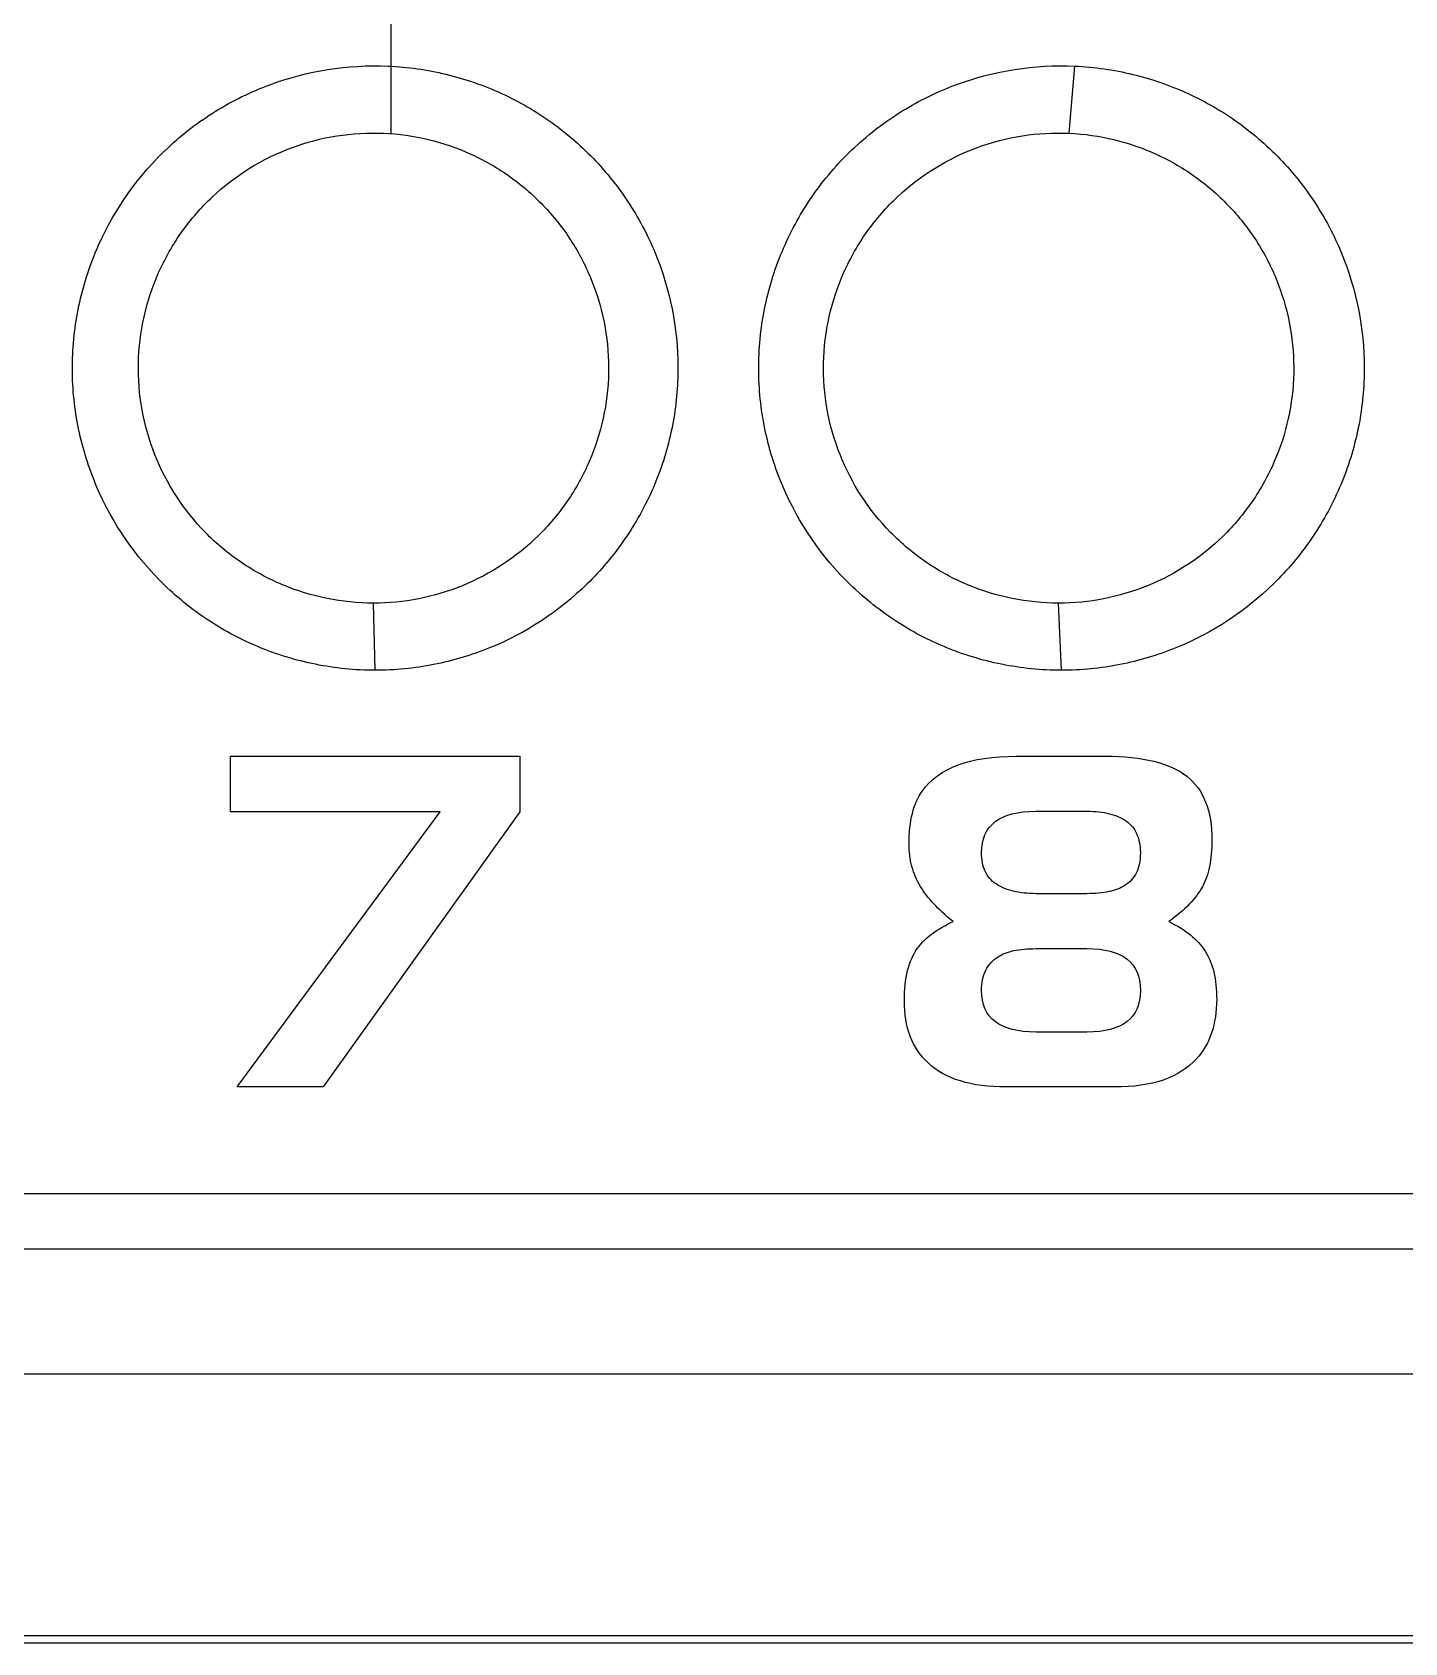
# Model space of a CAD drawing. Header units: millimetres. Extents: x 123.5 to 144.3, y 105.4 to 121.6.
# Drawn here: x 128.198 to 128.759, y 110.286 to 110.946 of the extents above; entities that cross this region are included whole.
import ezdxf

# ---------------------------------------------------------------- set-up
doc = ezdxf.new("R2010")
doc.units = ezdxf.units.MM
doc.layers.add('WIRES', color=7, linetype='Continuous')

msp = doc.modelspace()

# ---------------------------------------------------------------- linework, layer by layer
at = {"color": 7, "linetype": 'Continuous'}
for p, q in [((128.622, 110.90446), (128.62439, 110.93194)), ((128.33792, 110.68455), (128.33722, 110.71205)), ((128.61889, 110.68455), (128.61772, 110.71205)), ((128.27864, 110.62666), (128.27864, 110.64937)), ((128.27864, 110.64937), (128.39719, 110.64937)), ((128.39719, 110.64937), (128.39719, 110.62666)), ((128.57658, 110.64582), (128.57905, 110.64664)), ((128.57905, 110.64664), (128.58166, 110.64736)), ((128.58166, 110.64736), (128.58442, 110.64797)), ((128.58442, 110.64797), (128.58732, 110.64847)), ((128.58732, 110.64847), (128.59036, 110.64886)), ((128.59036, 110.64886), (128.59355, 110.64914)), ((128.59355, 110.64914), (128.59687, 110.6493)), ((128.59687, 110.6493), (128.60035, 110.64937)), ((128.60035, 110.64937), (128.63683, 110.64937)), ((128.63683, 110.64937), (128.63965, 110.64933)), ((128.63965, 110.64933), (128.64239, 110.64923)), ((128.64239, 110.64923), (128.64502, 110.64907)), ((128.64502, 110.64907), (128.64756, 110.64885)), ((128.64756, 110.64885), (128.64999, 110.64856)), ((128.64999, 110.64856), (128.65233, 110.64821)), ((128.65233, 110.64821), (128.65456, 110.6478)), ((128.65456, 110.6478), (128.65671, 110.64732)), ((128.65671, 110.64732), (128.65874, 110.64678)), ((128.65874, 110.64678), (128.66067, 110.64618)), ((128.56473, 110.63851), (128.56635, 110.64)), ((128.56635, 110.64), (128.56811, 110.64139)), ((128.56811, 110.64139), (128.57001, 110.64266)), ((128.57001, 110.64266), (128.57206, 110.64382)), ((128.57206, 110.64382), (128.57425, 110.64487)), ((128.57425, 110.64487), (128.57658, 110.64582)), ((128.66067, 110.64618), (128.66251, 110.6455)), ((128.66251, 110.6455), (128.66425, 110.64478)), ((128.66425, 110.64478), (128.66589, 110.64398)), ((128.66589, 110.64398), (128.66742, 110.64312)), ((128.66742, 110.64312), (128.66886, 110.6422)), ((128.66886, 110.6422), (128.6702, 110.64121)), ((128.6702, 110.64121), (128.67144, 110.64015)), ((128.67144, 110.64015), (128.6726, 110.63901)), ((128.56066, 110.63319), (128.56127, 110.63422)), ((128.56127, 110.63422), (128.56193, 110.6352)), ((128.56193, 110.6352), (128.56326, 110.6369)), ((128.56326, 110.6369), (128.56473, 110.63851)), ((128.6726, 110.63901), (128.67368, 110.6378)), ((128.67368, 110.6378), (128.67469, 110.63652)), ((128.67469, 110.63652), (128.67561, 110.63514)), ((128.67561, 110.63514), (128.67646, 110.6337)), ((128.67646, 110.6337), (128.67722, 110.63218)), ((128.36459, 110.62666), (128.27864, 110.62666)), ((128.28136, 110.51393), (128.36459, 110.62666)), ((128.39719, 110.62666), (128.31667, 110.51393)), ((128.55786, 110.62597), (128.55821, 110.6273)), ((128.55821, 110.6273), (128.55862, 110.62858)), ((128.55862, 110.62858), (128.55906, 110.62981)), ((128.55906, 110.62981), (128.55955, 110.63099)), ((128.55955, 110.63099), (128.56008, 110.63211)), ((128.56008, 110.63211), (128.56066, 110.63319)), ((128.60327, 110.62658), (128.60579, 110.62678)), ((128.60579, 110.62678), (128.6085, 110.62685)), ((128.62926, 110.62685), (128.63054, 110.62684)), ((128.63054, 110.62684), (128.6318, 110.62679)), ((128.6318, 110.62679), (128.63301, 110.62671)), ((128.63301, 110.62671), (128.6342, 110.6266)), ((128.67722, 110.63218), (128.67791, 110.63059)), ((128.67791, 110.63059), (128.67851, 110.62891)), ((128.67851, 110.62891), (128.67903, 110.62715)), ((128.67903, 110.62715), (128.67947, 110.62532)), ((128.55668, 110.61854), (128.55683, 110.62013)), ((128.55683, 110.62013), (128.55702, 110.62166)), ((128.55702, 110.62166), (128.55726, 110.62315)), ((128.55726, 110.62315), (128.55753, 110.62458)), ((128.55753, 110.62458), (128.55786, 110.62597)), ((128.58836, 110.61877), (128.58932, 110.62018)), ((128.58932, 110.62018), (128.59046, 110.62145)), ((128.59046, 110.62145), (128.59176, 110.62259)), ((128.59176, 110.62259), (128.59324, 110.62358)), ((128.59324, 110.62358), (128.5949, 110.62444)), ((128.5949, 110.62444), (128.59673, 110.62517)), ((128.59673, 110.62517), (128.59873, 110.62578)), ((128.59873, 110.62578), (128.60091, 110.62624)), ((128.60091, 110.62624), (128.60327, 110.62658)), ((128.6342, 110.6266), (128.63534, 110.62645)), ((128.63534, 110.62645), (128.63644, 110.62628)), ((128.63644, 110.62628), (128.63751, 110.62606)), ((128.63751, 110.62606), (128.63855, 110.62583)), ((128.63855, 110.62583), (128.63953, 110.62555)), ((128.63953, 110.62555), (128.64049, 110.62525)), ((128.64049, 110.62525), (128.6414, 110.62492)), ((128.6414, 110.62492), (128.64229, 110.62455)), ((128.64229, 110.62455), (128.64313, 110.62416)), ((128.64313, 110.62416), (128.64395, 110.62373)), ((128.64395, 110.62373), (128.64472, 110.62327)), ((128.64472, 110.62327), (128.64546, 110.62278)), ((128.64546, 110.62278), (128.64614, 110.62224)), ((128.64614, 110.62224), (128.6468, 110.62168)), ((128.6468, 110.62168), (128.6474, 110.62107)), ((128.6474, 110.62107), (128.64796, 110.62044)), ((128.64796, 110.62044), (128.64847, 110.61975)), ((128.67947, 110.62532), (128.67984, 110.62342)), ((128.67984, 110.62342), (128.68012, 110.62143)), ((128.68012, 110.62143), (128.68032, 110.61937)), ((128.5565, 110.61347), (128.55652, 110.6152)), ((128.55652, 110.61226), (128.5565, 110.61347)), ((128.55652, 110.6152), (128.55658, 110.6169)), ((128.55658, 110.6169), (128.55668, 110.61854)), ((128.58627, 110.61184), (128.58653, 110.61377)), ((128.58653, 110.61377), (128.58696, 110.61557)), ((128.58696, 110.61557), (128.58758, 110.61725)), ((128.58758, 110.61725), (128.58836, 110.61877)), ((128.64847, 110.61975), (128.64894, 110.61904)), ((128.64894, 110.61904), (128.64936, 110.61828)), ((128.64936, 110.61828), (128.64975, 110.61749)), ((128.64975, 110.61749), (128.65008, 110.61665)), ((128.65008, 110.61665), (128.65037, 110.61579)), ((128.65037, 110.61579), (128.65061, 110.61487)), ((128.65061, 110.61487), (128.65082, 110.61393)), ((128.65082, 110.61393), (128.65098, 110.61294)), ((128.68032, 110.61937), (128.68044, 110.61723)), ((128.68047, 110.61353), (128.68042, 110.61208)), ((128.68044, 110.61723), (128.68049, 110.61502)), ((128.68049, 110.61502), (128.68047, 110.61353)), ((128.55656, 110.61106), (128.55652, 110.61226)), ((128.55665, 110.60989), (128.55656, 110.61106)), ((128.55678, 110.60873), (128.55665, 110.60989)), ((128.55694, 110.60758), (128.55678, 110.60873)), ((128.55714, 110.60645), (128.55694, 110.60758)), ((128.58619, 110.60978), (128.58627, 110.61184)), ((128.5862, 110.6087), (128.58619, 110.60978)), ((128.58628, 110.60766), (128.5862, 110.6087)), ((128.58639, 110.60666), (128.58628, 110.60766)), ((128.65108, 110.60752), (128.65095, 110.60646)), ((128.65098, 110.61294), (128.65109, 110.61193)), ((128.65115, 110.60863), (128.65108, 110.60752)), ((128.65109, 110.61193), (128.65116, 110.61087)), ((128.65119, 110.60978), (128.65115, 110.60863)), ((128.65116, 110.61087), (128.65119, 110.60978)), ((128.6801, 110.60797), (128.67994, 110.60669)), ((128.68024, 110.60931), (128.6801, 110.60797)), ((128.68034, 110.61067), (128.68024, 110.60931)), ((128.68042, 110.61208), (128.68034, 110.61067)), ((128.55738, 110.60534), (128.55714, 110.60645)), ((128.55766, 110.60425), (128.55738, 110.60534)), ((128.55797, 110.60315), (128.55766, 110.60425)), ((128.55831, 110.60209), (128.55797, 110.60315)), ((128.55869, 110.60104), (128.55831, 110.60209)), ((128.55912, 110.6), (128.55869, 110.60104)), ((128.58655, 110.60571), (128.58639, 110.60666)), ((128.58675, 110.60478), (128.58655, 110.60571)), ((128.58701, 110.60389), (128.58675, 110.60478)), ((128.58731, 110.60304), (128.58701, 110.60389)), ((128.58766, 110.60224), (128.58731, 110.60304)), ((128.58805, 110.60145), (128.58766, 110.60224)), ((128.58849, 110.60071), (128.58805, 110.60145)), ((128.58898, 110.60001), (128.58849, 110.60071)), ((128.64915, 110.60095), (128.64868, 110.60017)), ((128.64959, 110.60177), (128.64915, 110.60095)), ((128.64995, 110.60263), (128.64959, 110.60177)), ((128.65028, 110.60352), (128.64995, 110.60263)), ((128.65055, 110.60446), (128.65028, 110.60352)), ((128.65078, 110.60544), (128.65055, 110.60446)), ((128.65095, 110.60646), (128.65078, 110.60544)), ((128.67864, 110.60081), (128.6783, 110.59976)), ((128.67896, 110.60191), (128.67864, 110.60081)), ((128.67925, 110.60304), (128.67896, 110.60191)), ((128.67951, 110.60423), (128.67925, 110.60304)), ((128.67974, 110.60543), (128.67951, 110.60423)), ((128.67994, 110.60669), (128.67974, 110.60543)), ((128.55957, 110.59897), (128.55912, 110.6)), ((128.56006, 110.59797), (128.55957, 110.59897)), ((128.56059, 110.59697), (128.56006, 110.59797)), ((128.56116, 110.596), (128.56059, 110.59697)), ((128.56168, 110.59515), (128.56116, 110.596)), ((128.56225, 110.59429), (128.56168, 110.59515)), ((128.56286, 110.59342), (128.56225, 110.59429)), ((128.58951, 110.59935), (128.58898, 110.60001)), ((128.59008, 110.59872), (128.58951, 110.59935)), ((128.59071, 110.59813), (128.59008, 110.59872)), ((128.59138, 110.59758), (128.59071, 110.59813)), ((128.59211, 110.59707), (128.59138, 110.59758)), ((128.59286, 110.59658), (128.59211, 110.59707)), ((128.59365, 110.59613), (128.59286, 110.59658)), ((128.59448, 110.5957), (128.59365, 110.59613)), ((128.59535, 110.59532), (128.59448, 110.5957)), ((128.59624, 110.59496), (128.59535, 110.59532)), ((128.59718, 110.59463), (128.59624, 110.59496)), ((128.59815, 110.59434), (128.59718, 110.59463)), ((128.59916, 110.59408), (128.59815, 110.59434)), ((128.6002, 110.59384), (128.59916, 110.59408)), ((128.60128, 110.59364), (128.6002, 110.59384)), ((128.60239, 110.59347), (128.60128, 110.59364)), ((128.63728, 110.59372), (128.63626, 110.59356)), ((128.63828, 110.59392), (128.63728, 110.59372)), ((128.63922, 110.59413), (128.63828, 110.59392)), ((128.64014, 110.59438), (128.63922, 110.59413)), ((128.641, 110.59465), (128.64014, 110.59438)), ((128.64184, 110.59495), (128.641, 110.59465)), ((128.64263, 110.59526), (128.64184, 110.59495)), ((128.64339, 110.59562), (128.64263, 110.59526)), ((128.6441, 110.59599), (128.64339, 110.59562)), ((128.64478, 110.59639), (128.6441, 110.59599)), ((128.64555, 110.59692), (128.64478, 110.59639)), ((128.64628, 110.59748), (128.64555, 110.59692)), ((128.64695, 110.59809), (128.64628, 110.59748)), ((128.64758, 110.59875), (128.64695, 110.59809)), ((128.64815, 110.59944), (128.64758, 110.59875)), ((128.64868, 110.60017), (128.64815, 110.59944)), ((128.67553, 110.59413), (128.67492, 110.59324)), ((128.67609, 110.59502), (128.67553, 110.59413)), ((128.6766, 110.59591), (128.67609, 110.59502)), ((128.67706, 110.59681), (128.6766, 110.59591)), ((128.6775, 110.59775), (128.67706, 110.59681)), ((128.67792, 110.59873), (128.6775, 110.59775)), ((128.6783, 110.59976), (128.67792, 110.59873)), ((128.56352, 110.59256), (128.56286, 110.59342)), ((128.5642, 110.59167), (128.56352, 110.59256)), ((128.56494, 110.5908), (128.5642, 110.59167)), ((128.56571, 110.5899), (128.56494, 110.5908)), ((128.56654, 110.58902), (128.56571, 110.5899)), ((128.56739, 110.58811), (128.56654, 110.58902)), ((128.56829, 110.5872), (128.56739, 110.58811)), ((128.56923, 110.58629), (128.56829, 110.5872)), ((128.60355, 110.59334), (128.60239, 110.59347)), ((128.60473, 110.59323), (128.60355, 110.59334)), ((128.60595, 110.59315), (128.60473, 110.59323)), ((128.6072, 110.5931), (128.60595, 110.59315)), ((128.6085, 110.59309), (128.6072, 110.5931)), ((128.63052, 110.5931), (128.62926, 110.59309)), ((128.63175, 110.59314), (128.63052, 110.5931)), ((128.63293, 110.5932), (128.63175, 110.59314)), ((128.63408, 110.5933), (128.63293, 110.5932)), ((128.63519, 110.59341), (128.63408, 110.5933)), ((128.63626, 110.59356), (128.63519, 110.59341)), ((128.67032, 110.5879), (128.66939, 110.58701)), ((128.67121, 110.5888), (128.67032, 110.5879)), ((128.67204, 110.58968), (128.67121, 110.5888)), ((128.67284, 110.59057), (128.67204, 110.58968)), ((128.67358, 110.59146), (128.67284, 110.59057)), ((128.67428, 110.59235), (128.67358, 110.59146)), ((128.67492, 110.59324), (128.67428, 110.59235)), ((128.5702, 110.58538), (128.56923, 110.58629)), ((128.57122, 110.58445), (128.5702, 110.58538)), ((128.57107, 110.57996), (128.57219, 110.58054)), ((128.57228, 110.58352), (128.57122, 110.58445)), ((128.57219, 110.58054), (128.57335, 110.5811)), ((128.57339, 110.58258), (128.57228, 110.58352)), ((128.57335, 110.5811), (128.57454, 110.58165)), ((128.57454, 110.58165), (128.57339, 110.58258)), ((128.66403, 110.58254), (128.66283, 110.58165)), ((128.66283, 110.58165), (128.66408, 110.58103)), ((128.6652, 110.58343), (128.66403, 110.58254)), ((128.66408, 110.58103), (128.6653, 110.58039)), ((128.66632, 110.58432), (128.6652, 110.58343)), ((128.6674, 110.58522), (128.66632, 110.58432)), ((128.66841, 110.58612), (128.6674, 110.58522)), ((128.66939, 110.58701), (128.66841, 110.58612)), ((128.56197, 110.57317), (128.56271, 110.57393)), ((128.56271, 110.57393), (128.56349, 110.57467)), ((128.56349, 110.57467), (128.5643, 110.57539)), ((128.5643, 110.57539), (128.56516, 110.57609)), ((128.56516, 110.57609), (128.56605, 110.57679)), ((128.56605, 110.57679), (128.56698, 110.57746)), ((128.56698, 110.57746), (128.56794, 110.57811)), ((128.56794, 110.57811), (128.56895, 110.57875)), ((128.56895, 110.57875), (128.56999, 110.57937)), ((128.56999, 110.57937), (128.57107, 110.57996)), ((128.6653, 110.58039), (128.66648, 110.57974)), ((128.66648, 110.57974), (128.66761, 110.57906)), ((128.66761, 110.57906), (128.66869, 110.57837)), ((128.66869, 110.57837), (128.66974, 110.57766)), ((128.66974, 110.57766), (128.67074, 110.57693)), ((128.67074, 110.57693), (128.6717, 110.57619)), ((128.6717, 110.57619), (128.6726, 110.57541)), ((128.6726, 110.57541), (128.67347, 110.57463)), ((128.67347, 110.57463), (128.6743, 110.57382)), ((128.55761, 110.56659), (128.55814, 110.56771)), ((128.55814, 110.56771), (128.55872, 110.56878)), ((128.55872, 110.56878), (128.55933, 110.5698)), ((128.55933, 110.5698), (128.55999, 110.57078)), ((128.55999, 110.57078), (128.56061, 110.57159)), ((128.56061, 110.57159), (128.56127, 110.57239)), ((128.56127, 110.57239), (128.56197, 110.57317)), ((128.59212, 110.56673), (128.59295, 110.56729)), ((128.59295, 110.56729), (128.59362, 110.56768)), ((128.59362, 110.56768), (128.59433, 110.56805)), ((128.59433, 110.56805), (128.59508, 110.5684)), ((128.59508, 110.5684), (128.59587, 110.56873)), ((128.59587, 110.56873), (128.5967, 110.56902)), ((128.5967, 110.56902), (128.59757, 110.56929)), ((128.59757, 110.56929), (128.59848, 110.56954)), ((128.59848, 110.56954), (128.59944, 110.56976)), ((128.59944, 110.56976), (128.60042, 110.56995)), ((128.60042, 110.56995), (128.60144, 110.57012)), ((128.60144, 110.57012), (128.60251, 110.57026)), ((128.60251, 110.57026), (128.60362, 110.57038)), ((128.60362, 110.57038), (128.60476, 110.57046)), ((128.60476, 110.57046), (128.60594, 110.57053)), ((128.60594, 110.57053), (128.60716, 110.57057)), ((128.60716, 110.57057), (128.60844, 110.57059)), ((128.62932, 110.57059), (128.63196, 110.57051)), ((128.63196, 110.57051), (128.63444, 110.57031)), ((128.63444, 110.57031), (128.63674, 110.56998)), ((128.63674, 110.56998), (128.63889, 110.56952)), ((128.63889, 110.56952), (128.64085, 110.56891)), ((128.64085, 110.56891), (128.64265, 110.56818)), ((128.64265, 110.56818), (128.64426, 110.56731)), ((128.64426, 110.56731), (128.64572, 110.56632)), ((128.6743, 110.57382), (128.67508, 110.573)), ((128.67508, 110.573), (128.67582, 110.57216)), ((128.67582, 110.57216), (128.67651, 110.57129)), ((128.67651, 110.57129), (128.67716, 110.57041)), ((128.67716, 110.57041), (128.67777, 110.56952)), ((128.67777, 110.56952), (128.67832, 110.56858)), ((128.67832, 110.56858), (128.67885, 110.56762)), ((128.67885, 110.56762), (128.67934, 110.5666)), ((128.5556, 110.56023), (128.55592, 110.56161)), ((128.55592, 110.56161), (128.55627, 110.56292)), ((128.55627, 110.56292), (128.55667, 110.5642)), ((128.55667, 110.5642), (128.55711, 110.56541)), ((128.55711, 110.56541), (128.55761, 110.56659)), ((128.58713, 110.5599), (128.58747, 110.56082)), ((128.58747, 110.56082), (128.58788, 110.56171)), ((128.58788, 110.56171), (128.58832, 110.56254)), ((128.58832, 110.56254), (128.58882, 110.56334)), ((128.58882, 110.56334), (128.58937, 110.5641)), ((128.58937, 110.5641), (128.58999, 110.56482)), ((128.58999, 110.56482), (128.59064, 110.56549)), ((128.59064, 110.56549), (128.59136, 110.56613)), ((128.59136, 110.56613), (128.59212, 110.56673)), ((128.64572, 110.56632), (128.64699, 110.56518)), ((128.64699, 110.56518), (128.64811, 110.56391)), ((128.64811, 110.56391), (128.64904, 110.5625)), ((128.64904, 110.5625), (128.64982, 110.56098)), ((128.64982, 110.56098), (128.65041, 110.5593)), ((128.67934, 110.5666), (128.6798, 110.56556)), ((128.6798, 110.56556), (128.68021, 110.56446)), ((128.68021, 110.56446), (128.6806, 110.56333)), ((128.6806, 110.56333), (128.68094, 110.56216)), ((128.68094, 110.56216), (128.68125, 110.56096)), ((128.68125, 110.56096), (128.68152, 110.5597)), ((128.55465, 110.55263), (128.55474, 110.55425)), ((128.55474, 110.55425), (128.5549, 110.55582)), ((128.5549, 110.55582), (128.55509, 110.55733)), ((128.55509, 110.55733), (128.55532, 110.55881)), ((128.55532, 110.55881), (128.5556, 110.56023)), ((128.58619, 110.55351), (128.58621, 110.55467)), ((128.58621, 110.55467), (128.58629, 110.5558)), ((128.58629, 110.5558), (128.58641, 110.55688)), ((128.58641, 110.55688), (128.58661, 110.55793)), ((128.58661, 110.55793), (128.58684, 110.55893)), ((128.58684, 110.55893), (128.58713, 110.5599)), ((128.65041, 110.5593), (128.65084, 110.5575)), ((128.65084, 110.5575), (128.65109, 110.55557)), ((128.65109, 110.55557), (128.65119, 110.55351)), ((128.68152, 110.5597), (128.68176, 110.55841)), ((128.68176, 110.55841), (128.68196, 110.55708)), ((128.68196, 110.55708), (128.68213, 110.55571)), ((128.68213, 110.55571), (128.68225, 110.55429)), ((128.68225, 110.55429), (128.68235, 110.55285)), ((128.55456, 110.54924), (128.55458, 110.55095)), ((128.5546, 110.54722), (128.55456, 110.54924)), ((128.55458, 110.55095), (128.55465, 110.55263)), ((128.58627, 110.55143), (128.58619, 110.55351)), ((128.58653, 110.5495), (128.58627, 110.55143)), ((128.58696, 110.5477), (128.58653, 110.5495)), ((128.58757, 110.54604), (128.58696, 110.5477)), ((128.65041, 110.5477), (128.64982, 110.54604)), ((128.65084, 110.5495), (128.65041, 110.5477)), ((128.65109, 110.55143), (128.65084, 110.5495)), ((128.65119, 110.55351), (128.65109, 110.55143)), ((128.68239, 110.54792), (128.68229, 110.54608)), ((128.68235, 110.55285), (128.6824, 110.55135)), ((128.68243, 110.54983), (128.68239, 110.54792)), ((128.6824, 110.55135), (128.68243, 110.54983)), ((128.55471, 110.54527), (128.5546, 110.54722)), ((128.55489, 110.54337), (128.55471, 110.54527)), ((128.55516, 110.54154), (128.55489, 110.54337)), ((128.5555, 110.53974), (128.55516, 110.54154)), ((128.58835, 110.5445), (128.58757, 110.54604)), ((128.58931, 110.5431), (128.58835, 110.5445)), ((128.59043, 110.54183), (128.58931, 110.5431)), ((128.59174, 110.5407), (128.59043, 110.54183)), ((128.64699, 110.54183), (128.64572, 110.5407)), ((128.64811, 110.5431), (128.64699, 110.54183)), ((128.64904, 110.5445), (128.64811, 110.5431)), ((128.64982, 110.54604), (128.64904, 110.5445)), ((128.6819, 110.54254), (128.6816, 110.54084)), ((128.68213, 110.54429), (128.6819, 110.54254)), ((128.68229, 110.54608), (128.68213, 110.54429)), ((128.55592, 110.53802), (128.5555, 110.53974)), ((128.55641, 110.53634), (128.55592, 110.53802)), ((128.55698, 110.53473), (128.55641, 110.53634)), ((128.55762, 110.53317), (128.55698, 110.53473)), ((128.59321, 110.5397), (128.59174, 110.5407)), ((128.59486, 110.53883), (128.59321, 110.5397)), ((128.59669, 110.53809), (128.59486, 110.53883)), ((128.59869, 110.5375), (128.59669, 110.53809)), ((128.60086, 110.53703), (128.59869, 110.5375)), ((128.60321, 110.5367), (128.60086, 110.53703)), ((128.60573, 110.53651), (128.60321, 110.5367)), ((128.60844, 110.53644), (128.60573, 110.53651)), ((128.63196, 110.53651), (128.62932, 110.53644)), ((128.63444, 110.5367), (128.63196, 110.53651)), ((128.63674, 110.53703), (128.63444, 110.5367)), ((128.63889, 110.5375), (128.63674, 110.53703)), ((128.64085, 110.53809), (128.63889, 110.5375)), ((128.64265, 110.53883), (128.64085, 110.53809)), ((128.64426, 110.5397), (128.64265, 110.53883)), ((128.64572, 110.5407), (128.64426, 110.5397)), ((128.67978, 110.53454), (128.67916, 110.53308)), ((128.68034, 110.53605), (128.67978, 110.53454)), ((128.68082, 110.53759), (128.68034, 110.53605)), ((128.68124, 110.53919), (128.68082, 110.53759)), ((128.6816, 110.54084), (128.68124, 110.53919)), ((128.55834, 110.53167), (128.55762, 110.53317)), ((128.55913, 110.53021), (128.55834, 110.53167)), ((128.56001, 110.52883), (128.55913, 110.53021)), ((128.56095, 110.52749), (128.56001, 110.52883)), ((128.67603, 110.52774), (128.67509, 110.52653)), ((128.6769, 110.529), (128.67603, 110.52774)), ((128.67772, 110.53032), (128.6769, 110.529)), ((128.67847, 110.53167), (128.67772, 110.53032)), ((128.67916, 110.53308), (128.67847, 110.53167)), ((128.56198, 110.52621), (128.56095, 110.52749)), ((128.56308, 110.52499), (128.56198, 110.52621)), ((128.56426, 110.52383), (128.56308, 110.52499)), ((128.5656, 110.52262), (128.56426, 110.52383)), ((128.56704, 110.5215), (128.5656, 110.52262)), ((128.56857, 110.52046), (128.56704, 110.5215)), ((128.66971, 110.52147), (128.66806, 110.52036)), ((128.67126, 110.52269), (128.66971, 110.52147)), ((128.67271, 110.52398), (128.67126, 110.52269)), ((128.67408, 110.52538), (128.67271, 110.52398)), ((128.67509, 110.52653), (128.67408, 110.52538)), ((128.57018, 110.51949), (128.56857, 110.52046)), ((128.57188, 110.5186), (128.57018, 110.51949)), ((128.57366, 110.51779), (128.57188, 110.5186)), ((128.57553, 110.51706), (128.57366, 110.51779)), ((128.5775, 110.5164), (128.57553, 110.51706)), ((128.57953, 110.51582), (128.5775, 110.5164)), ((128.58167, 110.51531), (128.57953, 110.51582)), ((128.58388, 110.51488), (128.58167, 110.51531)), ((128.58619, 110.51454), (128.58388, 110.51488)), ((128.58857, 110.51427), (128.58619, 110.51454)), ((128.65137, 110.51464), (128.64884, 110.51432)), ((128.65379, 110.51504), (128.65137, 110.51464)), ((128.65612, 110.51553), (128.65379, 110.51504)), ((128.65835, 110.51611), (128.65612, 110.51553)), ((128.66049, 110.51679), (128.65835, 110.51611)), ((128.66252, 110.51754), (128.66049, 110.51679)), ((128.66447, 110.51839), (128.66252, 110.51754)), ((128.66631, 110.51933), (128.66447, 110.51839)), ((128.66806, 110.52036), (128.66631, 110.51933)), ((128.31667, 110.51393), (128.28136, 110.51393)), ((128.59106, 110.51408), (128.58857, 110.51427)), ((128.59362, 110.51397), (128.59106, 110.51408)), ((128.59627, 110.51393), (128.59362, 110.51397)), ((128.64071, 110.51393), (128.59627, 110.51393)), ((128.64351, 110.51397), (128.64071, 110.51393)), ((128.64623, 110.5141), (128.64351, 110.51397)), ((128.64884, 110.51432), (128.64623, 110.5141)), ((129.5931, 110.39632), (126.52005, 110.39632)), ((129.54567, 110.39631), (126.56762, 110.39631)), ((126.33352, 110.28928), (129.51244, 110.28928)), ((126.33352, 110.28635), (129.51244, 110.28635))]:
    msp.add_line(p, q, dxfattribs=at)
for points, knots in [([(128.33792, 110.68455), (128.32963, 110.68455), (128.32147, 110.68539), (128.30541, 110.68862), (128.29743, 110.69106), (128.28229, 110.69741), (128.2751, 110.7013), (128.2615, 110.71052), (128.2551, 110.71586), (128.23792, 110.73339), (128.22871, 110.7475), (128.21967, 110.77029), (128.21738, 110.7783), (128.21446, 110.79449), (128.21381, 110.80264), (128.21416, 110.81904), (128.21517, 110.82733), (128.21874, 110.84331), (128.2213, 110.85108), (128.23141, 110.87372), (128.24107, 110.88729), (128.25912, 110.90418), (128.26562, 110.90915), (128.27955, 110.91778), (128.28705, 110.92146), (128.31009, 110.93), (128.32662, 110.93265), (128.34319, 110.93195)], [0, 0, 0, 0, 0.0625, 0.0625, 0.125, 0.125, 0.1875, 0.1875, 0.25, 0.25, 0.375, 0.375, 0.4375, 0.4375, 0.5, 0.5, 0.5625, 0.5625, 0.625, 0.625, 0.75, 0.75, 0.8125, 0.8125, 0.875, 0.875, 1, 1, 1, 1]), ([(128.34319, 110.93195), (128.35125, 110.93161), (128.35915, 110.93048), (128.37464, 110.92675), (128.38231, 110.92412), (128.39687, 110.91746), (128.40374, 110.91347), (128.41672, 110.90417), (128.42284, 110.89881), (128.43375, 110.88719), (128.43862, 110.88089), (128.44717, 110.86731), (128.45079, 110.86009), (128.45936, 110.83782), (128.46217, 110.82166), (128.46169, 110.79778), (128.46073, 110.78972), (128.45731, 110.77408), (128.45487, 110.76651), (128.44851, 110.75185), (128.44456, 110.74474), (128.43553, 110.73162), (128.43041, 110.72552), (128.41317, 110.70867), (128.39966, 110.69979), (128.37731, 110.69069), (128.36967, 110.68843), (128.35404, 110.68536), (128.34599, 110.68455), (128.33792, 110.68455)], [0, 0, 0, 0, 0.0625, 0.0625, 0.125, 0.125, 0.1875, 0.1875, 0.25, 0.25, 0.3125, 0.3125, 0.375, 0.375, 0.5, 0.5, 0.5625, 0.5625, 0.625, 0.625, 0.6875, 0.6875, 0.75, 0.75, 0.875, 0.875, 0.9375, 0.9375, 1, 1, 1, 1]), ([(128.61889, 110.68455), (128.61059, 110.68455), (128.60243, 110.68539), (128.58637, 110.68862), (128.57838, 110.69106), (128.56324, 110.69741), (128.55605, 110.70131), (128.54244, 110.71054), (128.53604, 110.71589), (128.51886, 110.73343), (128.50964, 110.74755), (128.50061, 110.77037), (128.49833, 110.77839), (128.49542, 110.79459), (128.49478, 110.80275), (128.49514, 110.81917), (128.49616, 110.82747), (128.49975, 110.84345), (128.50232, 110.85123), (128.50909, 110.86633), (128.5132, 110.87348), (128.52271, 110.8868), (128.52818, 110.89306), (128.54024, 110.90431), (128.54675, 110.90926), (128.56071, 110.91788), (128.56822, 110.92155), (128.59128, 110.93005), (128.60783, 110.93268), (128.62439, 110.93194)], [0, 0, 0, 0, 0.0625, 0.0625, 0.125, 0.125, 0.1875, 0.1875, 0.25, 0.25, 0.375, 0.375, 0.4375, 0.4375, 0.5, 0.5, 0.5625, 0.5625, 0.625, 0.625, 0.6875, 0.6875, 0.75, 0.75, 0.8125, 0.8125, 0.875, 0.875, 1, 1, 1, 1]), ([(128.62439, 110.93194), (128.63245, 110.93158), (128.64034, 110.93044), (128.6558, 110.92669), (128.66346, 110.92405), (128.678, 110.91738), (128.68487, 110.91337), (128.69781, 110.90406), (128.70392, 110.8987), (128.71482, 110.88707), (128.71967, 110.88077), (128.7282, 110.86719), (128.73181, 110.85997), (128.74036, 110.83769), (128.74315, 110.82154), (128.74264, 110.79766), (128.74168, 110.78961), (128.73825, 110.77398), (128.7358, 110.76641), (128.72943, 110.75177), (128.72548, 110.74466), (128.71644, 110.73154), (128.71132, 110.72545), (128.69408, 110.70863), (128.68059, 110.69977), (128.65824, 110.69068), (128.65061, 110.68842), (128.63499, 110.68535), (128.62695, 110.68455), (128.61889, 110.68455)], [0, 0, 0, 0, 0.0625, 0.0625, 0.125, 0.125, 0.1875, 0.1875, 0.25, 0.25, 0.3125, 0.3125, 0.375, 0.375, 0.5, 0.5, 0.5625, 0.5625, 0.625, 0.625, 0.6875, 0.6875, 0.75, 0.75, 0.875, 0.875, 0.9375, 0.9375, 1, 1, 1, 1]), ([(128.33722, 110.71205), (128.33078, 110.71205), (128.32445, 110.71269), (128.31199, 110.7152), (128.3058, 110.7171), (128.29403, 110.72206), (128.28845, 110.72509), (128.27789, 110.73225), (128.27291, 110.73641), (128.25956, 110.75004), (128.25243, 110.76102), (128.24541, 110.77874), (128.24363, 110.78495), (128.24136, 110.79755), (128.24086, 110.80389), (128.24112, 110.81663), (128.2419, 110.82308), (128.24468, 110.83551), (128.24667, 110.84154), (128.25188, 110.85326), (128.25511, 110.85891), (128.26249, 110.86929), (128.26667, 110.87408), (128.28067, 110.88723), (128.29165, 110.89405), (128.31574, 110.903), (128.32844, 110.90501), (128.34132, 110.90447)], [0, 0, 0, 0, 0.0625, 0.0625, 0.125, 0.125, 0.1875, 0.1875, 0.25, 0.25, 0.375, 0.375, 0.4375, 0.4375, 0.5, 0.5, 0.5625, 0.5625, 0.625, 0.625, 0.6875, 0.6875, 0.75, 0.75, 0.875, 0.875, 1, 1, 1, 1]), ([(128.34132, 110.90447), (128.34758, 110.9042), (128.35372, 110.90333), (128.36574, 110.90044), (128.37169, 110.89839), (128.38301, 110.8932), (128.38835, 110.89009), (128.39842, 110.88285), (128.40318, 110.87868), (128.41166, 110.86964), (128.41544, 110.86474), (128.42206, 110.85419), (128.42487, 110.84856), (128.43152, 110.83123), (128.43371, 110.81867), (128.43332, 110.80011), (128.43259, 110.79385), (128.42993, 110.78169), (128.42803, 110.7758), (128.42311, 110.76441), (128.42005, 110.75888), (128.41303, 110.74867), (128.40905, 110.74393), (128.39568, 110.73083), (128.3852, 110.72393), (128.36202, 110.71447), (128.34977, 110.71205), (128.33722, 110.71205)], [0, 0, 0, 0, 0.0625, 0.0625, 0.125, 0.125, 0.1875, 0.1875, 0.25, 0.25, 0.3125, 0.3125, 0.375, 0.375, 0.5, 0.5, 0.5625, 0.5625, 0.625, 0.625, 0.6875, 0.6875, 0.75, 0.75, 0.875, 0.875, 1, 1, 1, 1]), ([(128.61772, 110.71205), (128.61128, 110.71205), (128.60495, 110.71269), (128.59249, 110.7152), (128.5863, 110.7171), (128.57452, 110.72206), (128.56894, 110.72509), (128.55838, 110.73226), (128.5534, 110.73642), (128.54004, 110.75007), (128.53291, 110.76106), (128.52589, 110.7788), (128.52412, 110.78501), (128.52185, 110.79763), (128.52136, 110.80398), (128.52163, 110.81673), (128.52242, 110.82318), (128.52521, 110.83562), (128.52721, 110.84166), (128.53244, 110.85338), (128.53568, 110.85903), (128.54309, 110.86941), (128.54727, 110.8742), (128.56131, 110.88733), (128.57231, 110.89413), (128.59642, 110.90304), (128.60913, 110.90503), (128.622, 110.90446)], [0, 0, 0, 0, 0.0625, 0.0625, 0.125, 0.125, 0.1875, 0.1875, 0.25, 0.25, 0.375, 0.375, 0.4375, 0.4375, 0.5, 0.5, 0.5625, 0.5625, 0.625, 0.625, 0.6875, 0.6875, 0.75, 0.75, 0.875, 0.875, 1, 1, 1, 1]), ([(128.622, 110.90446), (128.62826, 110.90418), (128.63439, 110.9033), (128.64639, 110.90039), (128.65233, 110.89833), (128.66363, 110.89313), (128.66897, 110.89001), (128.67902, 110.88277), (128.68376, 110.8786), (128.69223, 110.86955), (128.696, 110.86466), (128.70261, 110.8541), (128.70541, 110.84847), (128.71204, 110.83114), (128.71422, 110.81858), (128.71382, 110.80002), (128.71307, 110.79376), (128.71041, 110.7816), (128.7085, 110.77572), (128.70357, 110.76434), (128.7005, 110.75881), (128.69348, 110.7486), (128.6895, 110.74387), (128.67614, 110.7308), (128.66566, 110.72391), (128.6425, 110.71446), (128.63025, 110.71205), (128.61772, 110.71205)], [0, 0, 0, 0, 0.0625, 0.0625, 0.125, 0.125, 0.1875, 0.1875, 0.25, 0.25, 0.3125, 0.3125, 0.375, 0.375, 0.5, 0.5, 0.5625, 0.5625, 0.625, 0.625, 0.6875, 0.6875, 0.75, 0.75, 0.875, 0.875, 1, 1, 1, 1]), ([(126.38338, 110.47026), (126.9319, 110.47026), (127.48267, 110.47026), (128.30894, 110.47026), (128.58413, 110.47026), (129.13354, 110.47026), (129.40784, 110.47025), (129.68173, 110.47025)], [0, 0, 0, 0, 0.5, 0.5, 0.75, 0.75, 1, 1, 1, 1]), ([(126.67307, 110.44798), (126.71568, 110.44796), (126.8017, 110.44791), (126.93193, 110.44786), (127.06454, 110.44781), (127.19952, 110.44776), (127.33685, 110.44772), (127.47655, 110.44769), (127.61859, 110.44766), (127.76297, 110.44764), (127.90968, 110.44762), (128.09072, 110.44761), (128.30312, 110.4476), (128.54387, 110.44761), (128.77799, 110.44764), (129.00541, 110.44769), (129.22613, 110.44775), (129.37099, 110.4478), (129.44231, 110.44783)], [0, 0, 0, 0, 0.046189, 0.09323, 0.14112, 0.189859, 0.239445, 0.289876, 0.341151, 0.393267, 0.446223, 0.500016, 0.589309, 0.676229, 0.760767, 0.842913, 0.92266, 1, 1, 1, 1])]:
    msp.add_open_spline(points, degree=3, knots=knots, dxfattribs=at)
for points in [[(128.6085, 110.62685), (128.61542, 110.62685), (128.62234, 110.62685), (128.62926, 110.62685)], [(128.62926, 110.59309), (128.62234, 110.59309), (128.61542, 110.59309), (128.6085, 110.59309)], [(128.60844, 110.57059), (128.6154, 110.57059), (128.62236, 110.57059), (128.62932, 110.57059)], [(128.62932, 110.53644), (128.62236, 110.53644), (128.6154, 110.53644), (128.60844, 110.53644)]]:
    msp.add_open_spline(points, degree=3, dxfattribs=at)
at = {"layer": 'WIRES'}
msp.add_line((128.34447, 110.90447), (128.34447, 111.26047), dxfattribs=at)

doc.saveas('drawing.dxf')
